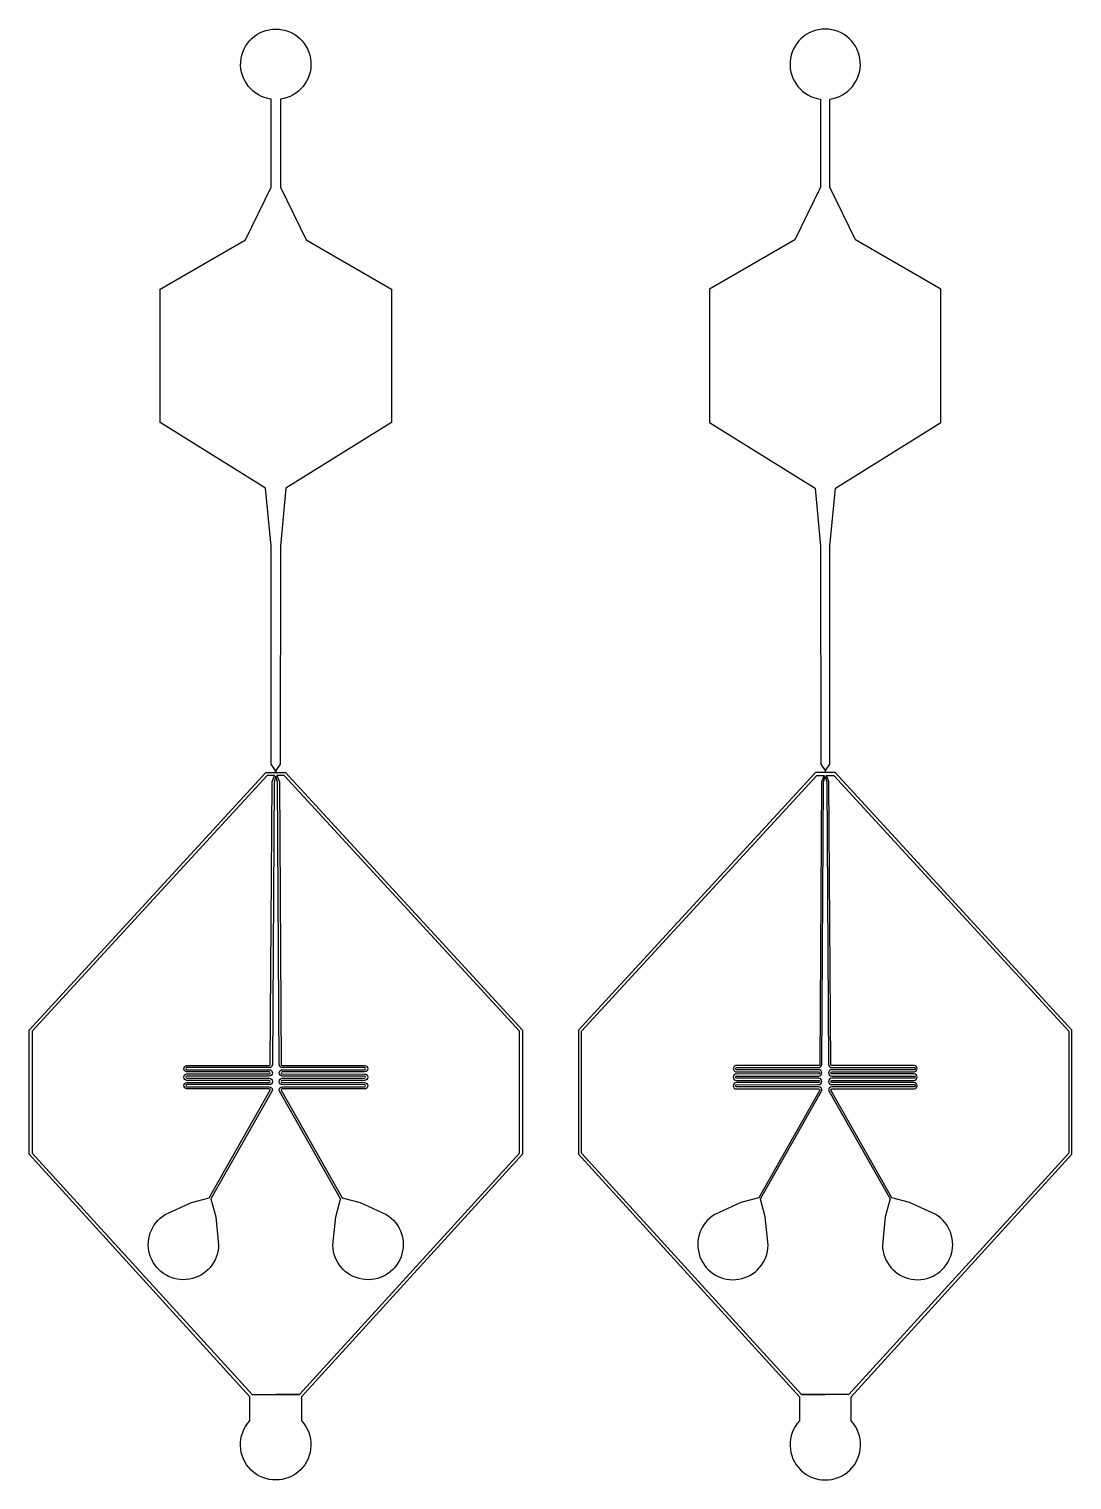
# Model space of a CAD drawing. Header units: inches. Extents: x -17.1 to 17.1, y -23.8 to 23.8.
import ezdxf

# ---------------------------------------------------------------- set-up
doc = ezdxf.new("R2010")
doc.units = ezdxf.units.IN
doc.header["$MEASUREMENT"] = 0

msp = doc.modelspace()

# ---------------------------------------------------------------- linework, layer by layer
for points in [[(-9.173, -0.312), (-9.17, 6.843), (-9.353, 8.745), (-12.82, 10.896), (-12.82, 15.284), (-10.02, 16.901), (-9.169, 18.624), (-9.169, 21.52, -15.334789), (-8.869, 21.52), (-8.869, 18.624), (-8.019, 16.901), (-5.219, 15.284), (-5.219, 10.896), (-8.686, 8.745), (-8.869, 6.842), (-8.873, -0.312), (-9.02, -0.521), (-9.02, -0.591), (-8.704, -0.591), (-0.923, -9.046), (-0.923, -13.124), (-8.174, -21.086), (-8.174, -21.882, -2.283917), (-9.872, -21.882), (-9.872, -21.086), (-17.123, -13.124), (-17.123, -9.046), (-9.342, -0.591), (-9.025, -0.591), (-9.025, -0.521), (-9.173, -0.312)], [(9.173, -0.312), (9.17, 6.843), (9.353, 8.745), (12.82, 10.896), (12.82, 15.284), (10.02, 16.901), (9.169, 18.624), (9.169, 21.52, 15.334789), (8.869, 21.52), (8.869, 18.624), (8.019, 16.901), (5.219, 15.284), (5.219, 10.896), (8.686, 8.745), (8.869, 6.842), (8.873, -0.312), (9.02, -0.521), (9.02, -0.591), (8.704, -0.591), (0.923, -9.046), (0.923, -13.124), (8.174, -21.086), (8.174, -21.882, 2.283917), (9.872, -21.882), (9.872, -21.086), (17.123, -13.124), (17.123, -9.046), (9.342, -0.591), (9.025, -0.591), (9.025, -0.521), (9.173, -0.312)], [(-8.245, -21.015), (-1.023, -13.085), (-1.023, -9.085), (-8.748, -0.691), (-8.983, -0.691), (-8.899, -0.895), (-8.841, -10.175, 0.414214), (-8.806, -10.21), (-6.106, -10.211, -1), (-6.107, -10.421), (-8.806, -10.42, 1), (-8.806, -10.49), (-6.107, -10.491, -1), (-6.107, -10.701), (-8.806, -10.7, 1), (-8.806, -10.77), (-6.107, -10.771, -1), (-6.107, -10.981), (-8.806, -10.98, 0.489036), (-8.84, -11.024), (-6.836, -14.559), (-6.255, -14.715), (-5.396, -15.101, -1.695798), (-7.147, -16.112), (-7.053, -15.179), (-6.896, -14.595), (-6.896, -14.594), (-8.909, -11.033, -0.465125), (-8.806, -10.91), (-6.107, -10.911, 1), (-6.107, -10.841), (-8.806, -10.84, -1), (-8.806, -10.63), (-6.107, -10.631, 1), (-6.107, -10.561), (-8.806, -10.56, -1), (-8.806, -10.35), (-6.106, -10.351, 1), (-6.106, -10.281), (-8.806, -10.28, -0.414214), (-8.911, -10.175), (-8.969, -0.904), (-9.023, -0.716), (-9.073, -0.904), (-9.133, -10.175, -0.414214), (-9.238, -10.28), (-11.937, -10.28, 1), (-11.937, -10.35), (-9.238, -10.35, -1), (-9.238, -10.56), (-11.937, -10.56, 1), (-11.937, -10.63), (-9.238, -10.63, -1), (-9.238, -10.84), (-11.937, -10.84, 1), (-11.937, -10.91), (-9.238, -10.91, -0.480186), (-9.136, -11.038), (-11.148, -14.594), (-10.992, -15.177), (-10.898, -16.111, -1.695798), (-12.648, -15.101), (-11.79, -14.715), (-11.209, -14.559), (-9.203, -11.018, 0.435677), (-9.238, -10.98), (-11.937, -10.98, -1), (-11.937, -10.77), (-9.238, -10.77, 1), (-9.238, -10.7), (-11.937, -10.7, -1), (-11.937, -10.49), (-9.238, -10.49, 1), (-9.238, -10.42), (-11.937, -10.42, -1), (-11.937, -10.21), (-9.238, -10.21, 0.414214), (-9.203, -10.175), (-9.143, -0.895), (-9.063, -0.691), (-9.298, -0.691), (-17.023, -9.085), (-17.023, -13.085), (-9.801, -21.015), (-8.245, -21.015), (-9.023, -21.015)], [(8.245, -21.015), (1.023, -13.085), (1.023, -9.085), (8.748, -0.691), (8.983, -0.691), (8.899, -0.895), (8.841, -10.175, -0.414214), (8.806, -10.21), (6.106, -10.211, 1), (6.107, -10.421), (8.806, -10.42, -1), (8.806, -10.49), (6.107, -10.491, 1), (6.107, -10.701), (8.806, -10.7, -1), (8.806, -10.77), (6.107, -10.771, 1), (6.107, -10.981), (8.806, -10.98, -0.489036), (8.84, -11.024), (6.836, -14.559), (6.255, -14.715), (5.396, -15.101, 1.695798), (7.147, -16.112), (7.053, -15.179), (6.896, -14.595), (6.896, -14.594), (8.909, -11.033, 0.465125), (8.806, -10.91), (6.107, -10.911, -1), (6.107, -10.841), (8.806, -10.84, 1), (8.806, -10.63), (6.107, -10.631, -1), (6.107, -10.561), (8.806, -10.56, 1), (8.806, -10.35), (6.106, -10.351, -1), (6.106, -10.281), (8.806, -10.28, 0.414214), (8.911, -10.175), (8.969, -0.904), (9.023, -0.716), (9.073, -0.904), (9.133, -10.175, 0.414214), (9.238, -10.28), (11.937, -10.28, -1), (11.937, -10.35), (9.238, -10.35, 1), (9.238, -10.56), (11.937, -10.56, -1), (11.937, -10.63), (9.238, -10.63, 1), (9.238, -10.84), (11.937, -10.84, -1), (11.937, -10.91), (9.238, -10.91, 0.480186), (9.136, -11.038), (11.148, -14.594), (10.992, -15.177), (10.898, -16.111, 1.695798), (12.648, -15.101), (11.79, -14.715), (11.209, -14.559), (9.203, -11.018, -0.435677), (9.238, -10.98), (11.937, -10.98, 1), (11.937, -10.77), (9.238, -10.77, -1), (9.238, -10.7), (11.937, -10.7, 1), (11.937, -10.49), (9.238, -10.49, -1), (9.238, -10.42), (11.937, -10.42, 1), (11.937, -10.21), (9.238, -10.21, -0.414214), (9.203, -10.175), (9.143, -0.895), (9.063, -0.691), (9.298, -0.691), (17.023, -9.085), (17.023, -13.085), (9.801, -21.015), (8.245, -21.015), (9.023, -21.015)]]:
    msp.add_lwpolyline(points, format="xyb")

doc.saveas('drawing.dxf')
